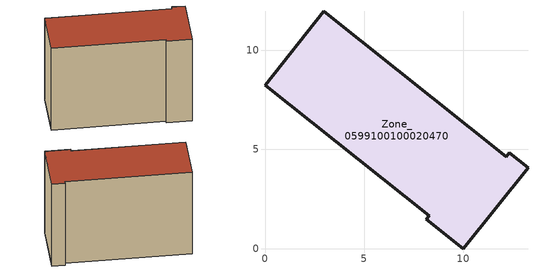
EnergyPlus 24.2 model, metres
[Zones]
Zone_0599100100020470
 floor ground (C_G): 8.14,1.48 8.28,1.66 0,8.23 2.98,11.96 12.18,4.63 12.32,4.82 13.27,4.07 10.01,0 z0.49
 wall outside (C_F): 8.28,1.66 8.14,1.48 10.01,0 13.27,4.07 12.32,4.82 12.18,4.63 2.98,11.96 0,8.23 8.28,1.66 z0.49:9.67
 roof outside (C_R): 2.98,11.96 0,8.23 8.28,1.66 8.14,1.48 10.01,0 13.27,4.07 12.32,4.82 12.18,4.63 z9.67
[BUILDING]
Pand.0599100100020470: North Axis=0; Terrain=City; Loads Convergence Tolerance Value=0.04; Temperature Convergence Tolerance Value=0.4; Solar Distribution=FullExterior; Maximum Number of Warmup Days=25; Minimum Number of Warmup Days=1
[Site:Location]
Rotterdam.The.Hague.AP_ZH_NLD Design_Conditions: Latitude=51.96; Longitude=4.45; Time Zone=1; Elevation=-4.5
[SITE:GROUNDTEMPERATURE:BUILDINGSURFACE]
18, 18, 18, 18, 18, 18, 18, 18, 18, 18, 18, 18
[MATERIAL] Thermal Absorptance=0.9; Solar Absorptance=0.7; Visible Absorptance=0.7
Name | Roughness | Thickness | Conductivity | Density | Specific Heat
G.TI.2015-2018 | MediumSmooth | 0.15 | 0.0428571 | 540 | 1210
F.TI.2015-2018 | Rough | 0.3 | 0.0666667 | 1920 | 840
R.TI.2015-2018 | MediumRough | 0.2 | 0.0333333 | 1500 | 1000
[CONSTRUCTION]
C_G: G.TI.2015-2018
C_F: F.TI.2015-2018
C_R: R.TI.2015-2018
[ZONE]
Zone_0599100100020470: Type=1; Multiplier=1; Ceiling Height=Autocalculate; Volume=Autocalculate; Floor Area=autocalculate; Part of Total Floor Area=Yes
[ZONEINFILTRATION:DESIGNFLOWRATE]
Infil_Zone_0599100100020470: Zone or ZoneList or Space or SpaceList=Zone_0599100100020470; Schedule=AlwaysOn; Design Flow Rate Calculation Method=Flow/Area; Flow Rate per Floor Area=0.0015; Constant Term Coefficient=1; Temperature Term Coefficient=0; Velocity Term Coefficient=0; Velocity Squared Term Coefficient=0
[HVACTEMPLATE:ZONE:IDEALLOADSAIRSYSTEM]
Zone_0599100100020470: Maximum Heating Supply Air Temperature=50; Minimum Cooling Supply Air Temperature=13; Maximum Heating Supply Air Humidity Ratio=0.0156; Minimum Cooling Supply Air Humidity Ratio=0.0077; Heating Limit=NoLimit; Cooling Limit=NoLimit; Dehumidification Control Type=ConstantSensibleHeatRatio; Cooling Sensible Heat Ratio=0.7; Dehumidification Setpoint=60; Humidification Control Type=None; Humidification Setpoint=30; Outdoor Air Method=None; Outdoor Air Flow Rate per Person=0.00944; Outdoor Air Flow Rate per Zone Floor Area=0; Outdoor Air Flow Rate per Zone=0; Demand Controlled Ventilation Type=None; Outdoor Air Economizer Type=NoEconomizer; Heat Recovery Type=None; Sensible Heat Recovery Effectiveness=0.7; Latent Heat Recovery Effectiveness=0.65
[ZONECONTROL:THERMOSTAT]
ThermostatControl_Zone_0599100100020470: Zone or ZoneList=Zone_0599100100020470; Control Type Schedule=DualSetpointControlType; Control 1=Thermostat_Zone_0599100100020470; Temperature Difference Between Cutout And Setpoint=0
[THERMOSTATSETPOINT:DUALSETPOINT]
Thermostat_Zone_0599100100020470: Heating Setpoint Temperature Schedule=HeatingSetpoint_Zone_0599100100020470; Cooling Setpoint Temperature Schedule=CoolingSetpoint_Zone_0599100100020470
[SCHEDULE:COMPACT]
HeatingSetpoint_Zone_0599100100020470: Through: 12/31, For: AllDays, Until: 24:00, 21
CoolingSetpoint_Zone_0599100100020470: Through: 12/31, For: AllDays, Until: 24:00, 24
DualSetpointControlType: Through: 12/31, For: AllDays, Until: 24:00, 4
AlwaysOn: Through: 12/31, For: AllDays, Until: 24:00, 1
